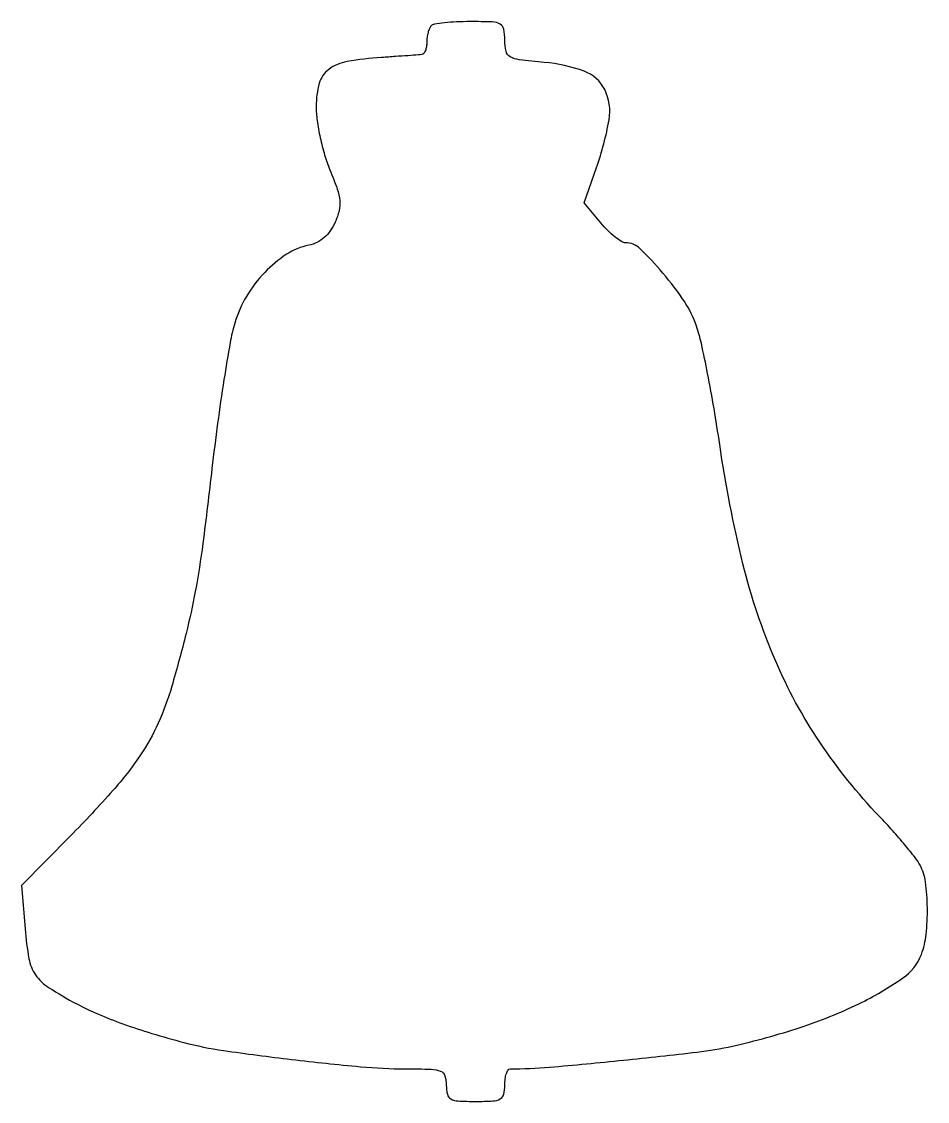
# Model space of a CAD drawing. Extents: x 0 to 139, y 0 to 166.
import ezdxf

# ---------------------------------------------------------------- set-up
doc = ezdxf.new("R2010")
doc.units = 0

msp = doc.modelspace()

# ---------------------------------------------------------------- linework, layer by layer
msp.add_lwpolyline([(62.666667, 165.333333, 0.097261), (62.4101, 164.951373, 0.034257), (62.195833, 164.323958, 0.032464), (62.049166, 163.584091, 0.03271), (62, 162.833333, -0.038817), (61.944975, 162.125622, -0.054672), (61.779688, 161.515175, -0.068611), (61.537544, 161.082958, -0.207258), (61.25, 160.920456, -0.008448), (60.739151, 160.874989, -0.000456), (59.121293, 160.759991, -0.000712), (57.196317, 160.627679, -0.000519), (55.056531, 160.485894, 0.026106), (49.756414, 159.861182, 0.118714), (46.921988, 158.643217, 0.167284), (45.474219, 156.513914, 0.066505), (45, 152.964373, 0.034688), (45.150322, 150.800205, 0.01847), (45.619622, 148.155668, 0.0183), (46.301206, 145.477006, 0.027034), (47.109352, 143.191039, -0.013411), (48.236235, 140.260019, -0.060585), (48.634134, 138.473975, -0.085531), (48.524015, 136.957046, -0.043429), (47.902235, 135.141263, -0.048674), (47.162472, 133.83104, -0.060521), (46.227904, 132.791252, -0.064169), (45.121639, 132.051209, -0.066103), (43.874816, 131.624963, 0.095027), (40.448287, 130.22895, 0.058538), (37.08855, 127.437298, 0.055546), (34.281578, 123.74159, 0.062378), (32.48636, 119.655882, 0.028424), (31.774647, 116.651023, 0.005063), (30.822452, 110.954053, 0.005459), (29.845935, 104.246344, 0.0049), (28.977832, 97.272809, -0.003758), (27.570593, 85.753924, -0.013373), (26.416956, 78.410578, -0.01642), (25.00039, 71.936359, -0.008116), (22.79998, 63.811347, -0.036277), (20.711885, 58.147834, -0.042391), (17.912718, 53.149265, -0.032965), (13.747164, 47.794416, -0.012314), (7.2408, 40.833422), (-0.287213, 33.166845), (0.245978, 26.524403, 0.024057), (0.836567, 21.942979, 0.107187), (1.861074, 19.449641, 0.100129), (3.861102, 17.518878, 0.019615), (8.200432, 14.982441, 0.02196), (11.432001, 13.438029, 0.014161), (15.296271, 11.923243, 0.012709), (19.722735, 10.457086, 0.009517), (24.665672, 9.060298, 0.028165), (30.748711, 7.826875, 0.00635), (41.216974, 6.447252, 0.006664), (51.81021, 5.330776, 0.022604), (58.75, 5.007989, -0.006841), (62.690775, 4.949027, -0.088471), (64.124201, 4.6508, -0.225683), (64.781636, 3.938349, -0.075475), (65, 2.5, 0.058662), (65.165617, 1.093239, 0.210352), (65.7, 0.388889, 0.114574), (66.820113, 0.068074, 0.012699), (69.5, 0, 0.012699), (72.179887, 0.068074, 0.114574), (73.3, 0.388889, 0.210352), (73.834383, 1.093239, 0.058662), (74, 2.5, -0.030339), (74.058169, 3.457775, -0.047141), (74.235031, 4.265625, -0.059933), (74.492374, 4.827543, -0.261104), (74.800106, 5, 0.0217), (80.8701, 5.263567, 0.003833), (92.220769, 6.338888, 0.003592), (103.55989, 7.583274, 0.025653), (109, 8.504704, 0.024444), (119.419722, 11.365553, 0.033814), (128.403029, 14.999923, 0.037455), (135.144662, 18.922084, 0.152589), (138.04028, 22.605944, 0.064422), (138.775105, 25.679759, 0.030245), (138.961416, 29.76995, 0.029709), (138.665739, 33.739312, 0.089269), (137.835272, 36.315741, 0.042736), (137.079295, 37.481517, 0.008479), (135.518884, 39.420318, 0.008921), (133.617532, 41.621337, 0.008195), (131.585272, 43.817255, -0.043135), (122.417379, 55.226903, -0.046296), (115.588139, 67.783165, -0.04115), (110.614657, 82.623912, -0.024217), (107.029432, 101, 0.005988), (106.161559, 106.509683, 0.006311), (105.175832, 111.901213, 0.006063), (104.211241, 116.527016, 0.028146), (103.473192, 119.153065, 0.063768), (101.60565, 122.945092, 0.029719), (98.307531, 127.334297, 0.024848), (94.76112, 131.11439, 0.19429), (92.568058, 132, -0.141966), (91.916172, 132.188898, -0.028201), (90.918084, 132.902167, -0.027786), (89.813584, 133.89544, -0.022746), (88.745749, 135.071208), (86.201428, 138.142416), (88.100714, 143.546226, 0.041406), (90.024772, 150.920645, 0.159573), (89.354036, 155.545553, 0.192776), (86.206592, 158.358951, 0.064617), (80.073878, 159.727017, -0.007832), (76.218067, 160.137638, -0.097821), (74.828852, 160.593052, -0.210747), (74.194859, 161.43824, -0.057103), (74, 163.138889, 0.046126), (73.841487, 164.853482, 0.227306), (73.283981, 165.615885, 0.114955), (72.078737, 165.941004, 0.008645), (68.666667, 166, 0.01161), (66.575172, 165.951431, 0.016057), (64.704167, 165.804167, 0.012597), (63.179074, 165.595698, 0.157369)], format="xyb", close=True)

doc.saveas('drawing.dxf')
